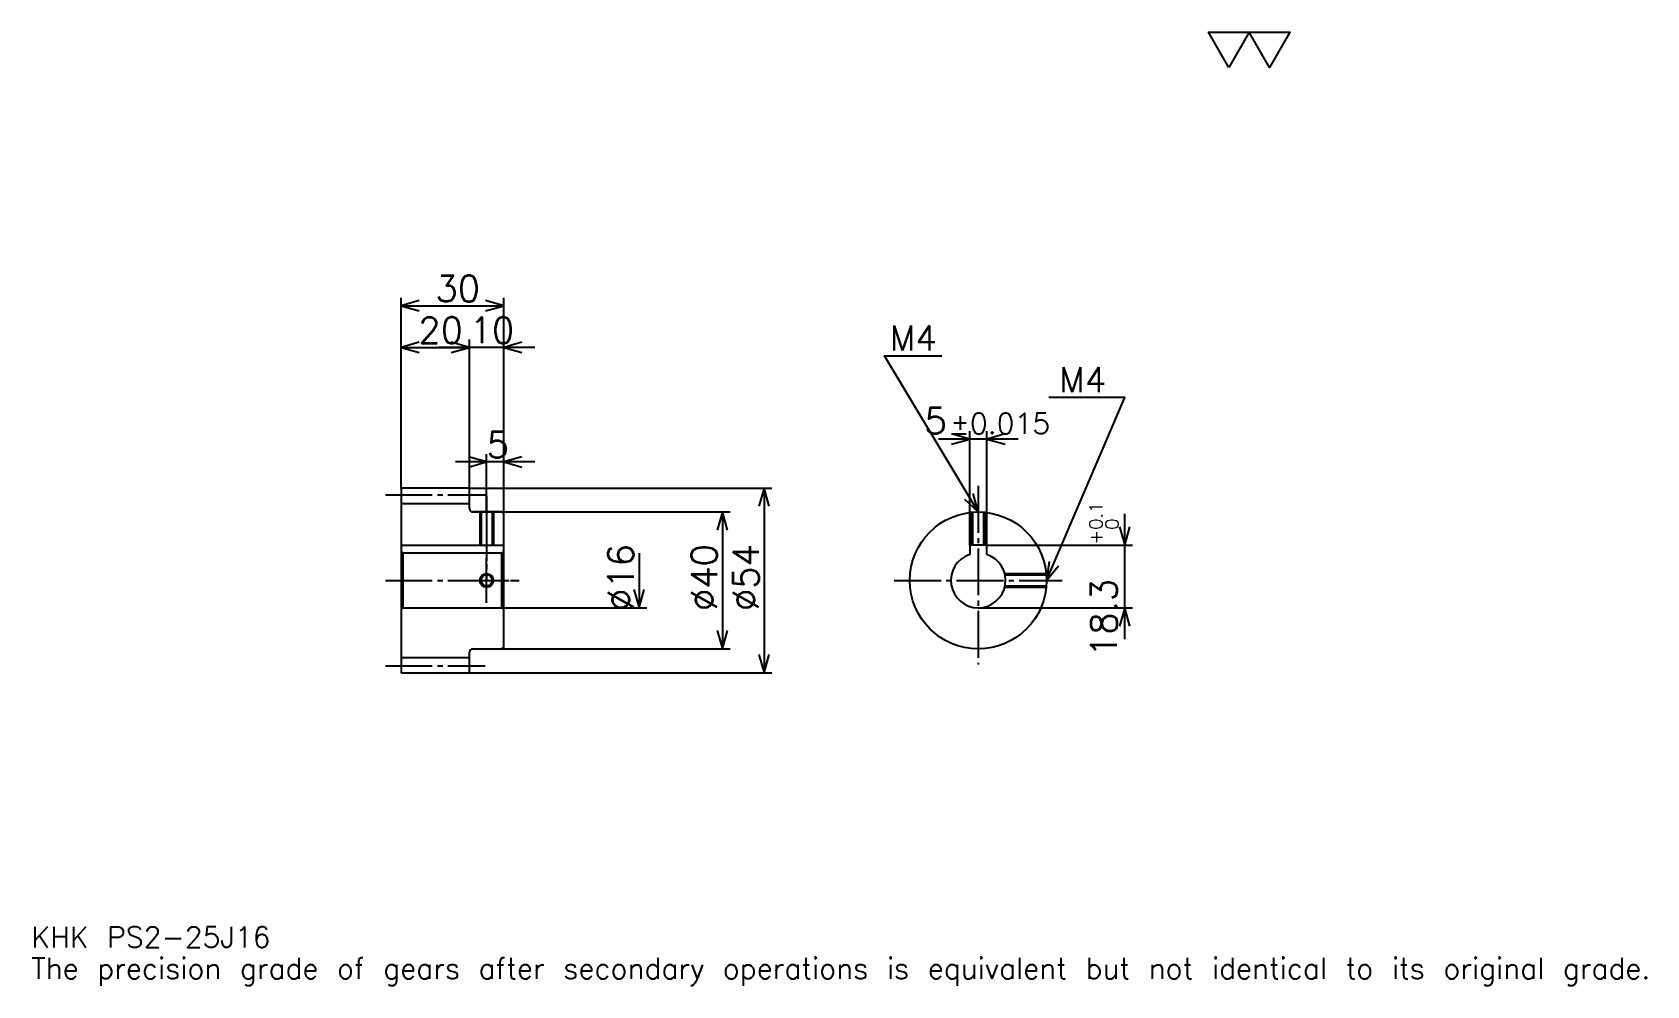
# Model space of a CAD drawing. Extents: x 15 to 487, y 6 to 284.
import ezdxf

# ---------------------------------------------------------------- set-up
doc = ezdxf.new("R2010")
doc.units = 0
doc.linetypes.add('DASHDOT', pattern=[18.260869, 13.695652, -1.521739, 1.521739, -1.521739])
doc.layers.get('0').update_dxf_attribs({"linetype": 'CONTINUOUS'})
doc.layers.add('DASHDOT', color=6, linetype='DASHDOT')
doc.styles.add('KANJI', font='TXT', dxfattribs={"bigfont": 'BIGFONT'})

msp = doc.modelspace()

# ---------------------------------------------------------------- linework, layer by layer
at = {"color": 5}
for p, q in [((123.260864, 151.021744), (123.260864, 206.565216)), ((123.260864, 204.282608), (153.260864, 204.282608)), ((153.260864, 151.021744), (153.260864, 206.565216)), ((143.260864, 151.021744), (143.260864, 194.391312)), ((123.260864, 192.108704), (143.260864, 192.108704)), ((162.391296, 192.108704), (134.130432, 192.108704)), ((303.586945, 165.326096), (280.32608, 165.326096)), ((289.456512, 134.321747), (289.456512, 167.608704)), ((294.456512, 134.321747), (294.456512, 167.608704)), ((148.260864, 151.021744), (148.260864, 160.913055)), ((162.391296, 158.630432), (139.130432, 158.630432)), ((123.260864, 150.921738), (123.260864, 151.021744)), ((143.160858, 151.021744), (153.260864, 151.021744)), ((143.260864, 150.921738), (143.260864, 151.021744)), ((148.260864, 144.021744), (148.260864, 151.021744)), ((148.260864, 144.021744), (148.260864, 151.021744)), ((153.260864, 151.021744), (231.630432, 151.021744)), ((153.260864, 143.521744), (153.260864, 151.021744)), ((229.347824, 151.021744), (229.347824, 97.021744)), ((144.260864, 144.021744), (153.260864, 144.021744)), ((153.260864, 144.021744), (219.456512, 144.021744)), ((217.173904, 144.021744), (217.173904, 104.021744)), ((334.782593, 106.891312), (334.782593, 143.452179)), ((294.456512, 134.321747), (337.065186, 134.321747)), ((192.82608, 132.021744), (192.82608, 116.021744)), ((153.260864, 116.021744), (195.108688, 116.021744)), ((291.956512, 116.021744), (337.065186, 116.021744)), ((144.260864, 104.021744), (153.260864, 104.021744)), ((153.260864, 104.021744), (219.456512, 104.021744)), ((143.160858, 97.021744), (153.260864, 97.021744)), ((153.260864, 97.021744), (231.630432, 97.021744))]:
    msp.add_line(p, q, dxfattribs=at)
at = {"color": 4}
for p, q in [((123.260864, 146.521744), (143.260864, 146.521744)), ((123.260864, 134.321747), (153.260864, 134.321747)), ((152.760864, 132.021744), (153.260864, 132.521744)), ((123.760864, 132.021744), (123.760864, 116.021744)), ((152.760864, 116.021744), (153.260864, 115.521744)), ((123.260864, 101.521744), (143.260864, 101.521744))]:
    msp.add_line(p, q, dxfattribs=at)
at = {"color": 7}
msp.add_lwpolyline([(365.217377, 273.913055), (359.282593, 284.200012), (383.021729, 284.200012), (377.086945, 273.913055), (371.152161, 284.200012), (365.217377, 273.913055)], dxfattribs=at)
at = {"color": 5}
for points in [[(128.586945, 205.804352), (123.260864, 204.282608), (128.586945, 202.760864)], [(147.934784, 202.760864), (153.260864, 204.282608), (147.934784, 205.804352)], [(128.586945, 193.630432), (123.260864, 192.108704), (128.586945, 190.586975)], [(137.934784, 190.586975), (143.260864, 192.108704), (137.934784, 193.630432)], [(137.934784, 190.586975), (143.260864, 192.108704), (137.934784, 193.630432)], [(158.586945, 193.630432), (153.260864, 192.108704), (158.586945, 190.586975)], [(291.956512, 144.021744), (264.565216, 189.67392), (281.304321, 189.67392)], [(311.956512, 124.021744), (334.782593, 177.5), (312.565247, 177.5)], [(284.130432, 163.804352), (289.456512, 165.326096), (284.130432, 166.847839)], [(299.782593, 166.847839), (294.456512, 165.326096), (299.782593, 163.804352)], [(142.934784, 157.108704), (148.260864, 158.630432), (142.934784, 160.152176)], [(158.586945, 160.152176), (153.260864, 158.630432), (158.586945, 157.108704)], [(230.869568, 145.695648), (229.347824, 151.021744), (227.82608, 145.695648)], [(287.911377, 147.805893), (291.956512, 144.021744), (290.521149, 149.37175)], [(218.695648, 138.695663), (217.173904, 144.021744), (215.652161, 138.695663)], [(333.260864, 139.647827), (334.782593, 134.321747), (336.304321, 139.647827)], [(312.647766, 129.517654), (311.956512, 124.021744), (315.44693, 128.322891)], [(191.304352, 121.347832), (192.82608, 116.021744), (194.347809, 121.347832)], [(336.304321, 110.695656), (334.782593, 116.021744), (333.260864, 110.695656)], [(215.652161, 109.347832), (217.173904, 104.021744), (218.695648, 109.347832)], [(227.82608, 102.347832), (229.347824, 97.021744), (230.869568, 102.347832)]]:
    msp.add_lwpolyline(points, dxfattribs=at)
at = {"color": 4}
for points in [[(143.260864, 145.021744), (143.260864, 150.921738), (143.160858, 151.021744), (123.360863, 151.021744), (123.260864, 150.921738), (123.260864, 115.521744)], [(144.260864, 104.021744), (152.760864, 104.021744), (153.260864, 104.521744), (153.260864, 143.521744), (152.760864, 144.021744), (144.260864, 144.021744)], [(146.260864, 144.021744), (146.260864, 134.321747)], [(146.640869, 144.021744), (146.640869, 134.321747)], [(149.880859, 144.021744), (149.880859, 134.321747)], [(150.260864, 144.021744), (150.260864, 134.321747)], [(289.956512, 134.321747), (289.956512, 143.921494)], [(290.336517, 134.321747), (290.336517, 143.956024)], [(293.576508, 134.321747), (293.576508, 143.956024)], [(293.956512, 134.321747), (293.956512, 143.921494)], [(123.260864, 115.521744), (123.760864, 116.021744), (152.760864, 116.021744), (152.760864, 132.021744), (123.760864, 132.021744), (123.260864, 132.521744)], [(294.456512, 131.621078), (294.456512, 134.321747), (289.456512, 134.321747), (289.456512, 131.621078)], [(299.702484, 126.021744), (311.856262, 126.021744)], [(299.790771, 125.641747), (311.890808, 125.641747)], [(299.702484, 122.021744), (311.856262, 122.021744)], [(299.790771, 122.401741), (311.890808, 122.401741)], [(123.260864, 115.521744), (123.260864, 97.121742), (123.360863, 97.021744), (143.160858, 97.021744), (143.260864, 97.121742), (143.260864, 103.021744)]]:
    msp.add_lwpolyline(points, dxfattribs=at)
for centre, radius in [((291.956512, 124.021744), 20), ((148.260864, 124.021744), 1.62)]:
    msp.add_circle(centre, radius, dxfattribs=at)
at = {"color": 7}
msp.add_circle((148.260864, 124.021744), 2, dxfattribs=at)
at = {"color": 4}
for centre, radius, start, end in [((144.260864, 145.021744), 1, 180, 270), ((291.956512, 124.021744), 8, 108.20995733, 71.79004267), ((144.260864, 103.021744), 1, 90, 180)]:
    msp.add_arc(centre, radius, start, end, dxfattribs=at)
at = {"layer": 'DASHDOT', "color": 7}
for p, q in [((291.956512, 151.630432), (291.956512, 99.456528)), ((118.695648, 149.021744), (147.82608, 149.021744)), ((148.260864, 144.021744), (148.260864, 124.021744)), ((118.695648, 124.021744), (157.82608, 124.021744)), ((267.391296, 124.021744), (316.521729, 124.021744)), ((118.695648, 99.021744), (147.82608, 99.021744))]:
    msp.add_line(p, q, dxfattribs=at)
for points in [[(148.260864, 148.58696), (148.260864, 129.756531)], [(148.260864, 117.456528), (148.260864, 130.58696)], [(141.695648, 124.021744), (154.82608, 124.021744)]]:
    msp.add_lwpolyline(points, dxfattribs=at)

# ---------------------------------------------------------------- texts
at = {"color": 7, "style": 'KANJI'}
for s, height, p in [('30', 7.608696, (133.315216, 205.5)), ('20', 7.608696, (128.315216, 193.326096)), ('10', 7.608696, (143.315216, 193.326096)), ('M4', 7.304348, (266.086945, 191.195648)), ('M4', 7.304348, (315.608704, 179.021744)), ('5', 7.608696, (276.250671, 166.847839)), ('%%p0.015', 6.086957, (283.782349, 166.847839)), ('5', 7.608696, (148.28804, 159.847839)), ('KHK PS2-25J16', 6.086957, (15.217391, 16.73913)), ('The precision grade of gears after secondary operations is equivalent but not identical to its original grade.', 6.086957, (15.217391, 7.608696))]:
    msp.add_text(s, height=height, dxfattribs=at).set_placement(p)
for s, height, p in [('0.1', 3.804348, (328.239136, 138.840942)), ('0', 3.804348, (332.956512, 138.840942)), ('+', 3.804348, (328.239136, 134.580078)), ('%%c16', 7.608696, (191.304352, 115.081528)), ('%%c40', 7.608696, (215.652161, 115.081528)), ('%%c54', 7.608696, (227.82608, 115.081528)), ('18.3', 7.608696, (332.5, 101.646622))]:
    msp.add_text(s, height=height, rotation=90, dxfattribs=at).set_placement(p)

doc.saveas('drawing.dxf')
